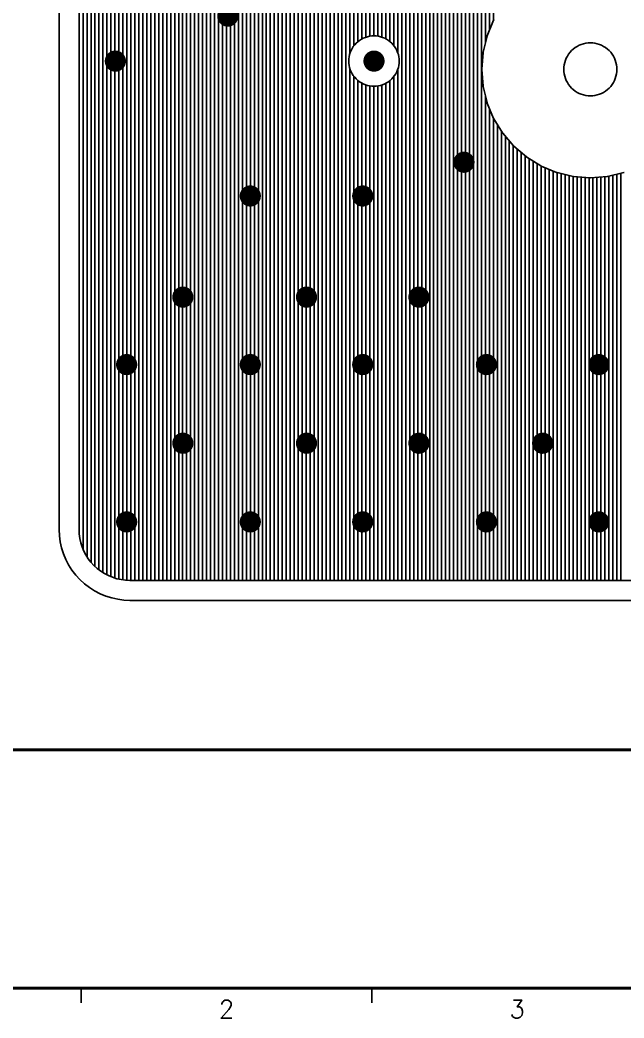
# Model space of a CAD drawing. Extents: x 295 to 953, y 10 to 290.
# Drawn here: x 530.5 to 631.8, y 10 to 177.5 of the extents above; entities that cross this region are included whole.
import ezdxf
from ezdxf.enums import TextEntityAlignment as Align

# ---------------------------------------------------------------- set-up
doc = ezdxf.new("R2010")
doc.units = 0
doc.header["$LTSCALE"] = 5
doc.header["$MEASUREMENT"] = 0
doc.layers.get('0').update_dxf_attribs({"linetype": 'CONTINUOUS', "lineweight": 25})
doc.layers.add('6', color=6, linetype='CONTINUOUS', lineweight=13)
for name, color, linetype in [('ART002_PHO', 1, 'CONTINUOUS'), ('문자', 4, 'CONTINUOUS'), ('테두리', 3, 'CONTINUOUS')]:
    doc.layers.add(name, color=color, linetype=linetype)
doc.styles.get("Standard").update_dxf_attribs({"font": 'simplex.shx'})
doc.styles.add('굴림체', font='')
doc.styles.get('굴림체').set_extended_font_data('GulimChe')

# ---------------------------------------------------------------- blocks, each defined once
blk = doc.blocks.new('C')
at = {"layer": '테두리'}
for points, const_width in [([(15, 285), (15, 15), (405, 15), (405, 285), (15, 285)], 0.5), ([(15, 55), (405, 55)], 0.5), ([(63.75, 12.5), (63.75, 15)], 0.3), ([(112.5, 12.5), (112.5, 15)], 0.3)]:
    blk.add_lwpolyline(points, dxfattribs=dict(at, const_width=const_width))
at = {"layer": '문자'}
for s, p in [('2', (88.12, 11.5)), ('3', (136.88, 11.5))]:
    blk.add_text(s, height=3, dxfattribs=at).set_placement(p, align=Align.MIDDLE)

msp = doc.modelspace()

# ---------------------------------------------------------------- linework, layer by layer
at = {"color": 7, "const_width": 1.78}
for points in [[(565.32, 179.01, 1), (565.32, 177.23, 1)], [(546.46, 171.46, 1), (546.46, 169.68, 1)], [(589.84, 171.46, 1), (589.84, 169.68, 1)], [(604.93, 154.49, 1), (604.93, 152.71, 1)], [(569.09, 148.83, 1), (569.09, 147.05, 1)], [(587.95, 148.83, 1), (587.95, 147.05, 1)], [(557.78, 131.86, 1), (557.78, 130.08, 1)], [(578.52, 131.86, 1), (578.52, 130.08, 1)], [(597.38, 131.86, 1), (597.38, 130.08, 1)], [(548.35, 120.54, 1), (548.35, 118.76, 1)], [(569.09, 120.54, 1), (569.09, 118.76, 1)], [(587.95, 120.54, 1), (587.95, 118.76, 1)], [(608.7, 120.54, 1), (608.7, 118.76, 1)], [(627.56, 120.54, 1), (627.56, 118.76, 1)], [(557.78, 107.34, 1), (557.78, 105.56, 1)], [(578.52, 107.34, 1), (578.52, 105.56, 1)], [(597.38, 107.34, 1), (597.38, 105.56, 1)], [(618.13, 107.34, 1), (618.13, 105.56, 1)], [(548.35, 94.14, 1), (548.35, 92.36, 1)], [(569.09, 94.14, 1), (569.09, 92.36, 1)], [(587.95, 94.14, 1), (587.95, 92.36, 1)], [(608.7, 94.14, 1), (608.7, 92.36, 1)], [(627.56, 94.14, 1), (627.56, 92.36, 1)]]:
    msp.add_lwpolyline(points, format="xyb", close=True, dxfattribs=at)
at = {"layer": 'ART002_PHO', "color": 7}
for p, q in [((551.06, 254.95), (551.06, 83.43)), ((551.73, 254.95), (551.73, 83.43)), ((552.4, 254.95), (552.4, 83.43)), ((553.07, 254.95), (553.07, 83.43)), ((553.74, 254.95), (553.74, 83.43)), ((554.4, 254.95), (554.4, 83.43)), ((555.07, 254.95), (555.07, 83.43)), ((555.74, 254.95), (555.74, 83.43)), ((556.41, 254.95), (556.41, 83.43)), ((557.08, 254.95), (557.08, 83.43)), ((557.74, 254.95), (557.74, 83.43)), ((558.41, 254.95), (558.41, 83.43)), ((559.08, 254.95), (559.08, 83.43)), ((559.75, 254.95), (559.75, 83.43)), ((560.42, 254.95), (560.42, 83.43)), ((561.09, 254.95), (561.09, 83.43)), ((561.75, 254.95), (561.75, 83.43)), ((562.42, 254.95), (562.42, 83.43)), ((563.09, 254.95), (563.09, 83.43)), ((563.76, 254.95), (563.76, 83.43)), ((564.43, 254.95), (564.43, 83.43)), ((565.1, 254.95), (565.1, 83.43)), ((565.76, 254.95), (565.76, 83.43)), ((566.43, 254.95), (566.43, 83.43)), ((567.1, 254.95), (567.1, 83.43)), ((567.77, 254.95), (567.77, 83.43)), ((568.44, 254.95), (568.44, 83.43)), ((569.11, 254.95), (569.11, 83.43)), ((569.77, 254.95), (569.77, 83.43)), ((570.44, 254.95), (570.44, 83.43)), ((571.11, 254.95), (571.11, 83.43)), ((571.78, 254.95), (571.78, 83.43)), ((572.45, 254.95), (572.45, 83.43)), ((573.11, 254.95), (573.11, 83.43)), ((573.78, 254.95), (573.78, 83.43)), ((574.45, 254.95), (574.45, 83.43)), ((575.12, 254.95), (575.12, 83.43)), ((575.79, 254.95), (575.79, 83.43)), ((576.46, 254.95), (576.46, 83.43)), ((577.12, 254.95), (577.12, 83.43)), ((577.79, 254.95), (577.79, 83.43)), ((578.46, 254.95), (578.46, 83.43)), ((579.13, 254.95), (579.13, 83.43)), ((579.8, 254.95), (579.8, 83.43)), ((580.47, 254.95), (580.47, 83.43)), ((581.13, 254.95), (581.13, 83.43)), ((581.8, 254.95), (581.8, 83.43)), ((590.49, 254.95), (590.49, 174.75)), ((591.16, 254.95), (591.16, 174.59)), ((591.83, 254.95), (591.83, 174.31)), ((592.49, 254.95), (592.49, 173.87)), ((593.16, 254.95), (593.16, 173.19)), ((593.83, 254.95), (593.83, 171.98)), ((594.5, 254.95), (594.5, 83.43)), ((595.17, 254.95), (595.17, 83.43)), ((595.84, 254.95), (595.84, 83.43)), ((596.5, 254.95), (596.5, 83.43)), ((597.17, 254.95), (597.17, 83.43)), ((597.84, 254.95), (597.84, 83.43)), ((598.51, 254.95), (598.51, 83.43)), ((599.18, 254.95), (599.18, 83.43)), ((599.84, 254.95), (599.84, 83.43)), ((600.51, 254.95), (600.51, 83.43)), ((541.04, 249.72), (541.04, 88.66)), ((541.71, 251), (541.71, 87.39)), ((537.03, 246.41), (537.03, 91.97)), ((540.37, 246.41), (540.37, 91.97)), ((601.18, 208.2), (601.18, 83.43)), ((601.85, 207.27), (601.85, 83.43)), ((602.52, 206.7), (602.52, 83.43)), ((603.19, 206.32), (603.19, 83.43)), ((603.85, 206.08), (603.85, 83.43)), ((542.38, 193.99), (542.38, 86.48)), ((550.39, 193.53), (550.39, 83.43)), ((543.04, 192.59), (543.04, 85.77)), ((543.71, 191.87), (543.71, 85.2)), ((544.38, 191.4), (544.38, 84.73)), ((545.05, 191.1), (545.05, 84.36)), ((545.72, 190.92), (545.72, 84.05)), ((547.72, 191.05), (547.72, 83.52)), ((548.39, 191.32), (548.39, 83.45)), ((549.06, 191.75), (549.06, 83.43)), ((549.73, 192.4), (549.73, 83.43)), ((546.38, 190.86), (546.38, 83.82)), ((547.05, 190.9), (547.05, 83.64)), ((589.82, 189.37), (589.82, 174.8)), ((604.52, 190.62), (604.52, 83.43)), ((582.47, 189.09), (582.47, 83.43)), ((583.14, 188.26), (583.14, 83.43)), ((583.81, 187.74), (583.81, 83.43)), ((588.48, 187.84), (588.48, 174.58)), ((589.15, 188.42), (589.15, 174.75)), ((605.19, 188.95), (605.19, 83.43)), ((605.86, 188.18), (605.86, 83.43)), ((606.53, 187.68), (606.53, 83.43)), ((584.47, 187.4), (584.47, 83.43)), ((585.14, 187.19), (585.14, 83.43)), ((585.81, 187.09), (585.81, 171.88)), ((586.48, 187.11), (586.48, 173.15)), ((587.15, 187.23), (587.15, 173.84)), ((587.82, 187.46), (587.82, 174.29)), ((607.2, 187.36), (607.2, 83.43)), ((607.86, 187.17), (607.86, 83.43)), ((608.53, 187.09), (608.53, 173.58)), ((609.2, 187.12), (609.2, 175.71)), ((609.87, 187.25), (609.87, 177.32)), ((608.84, 174.84), (609.91, 177.42)), ((609.92, 177.45), (609.91, 177.42)), ((609.94, 177.48), (609.92, 177.45)), ((587.72, 174.24), (587.41, 174.04)), ((587.72, 174.24), (587.41, 174.04)), ((588.05, 174.41), (587.72, 174.24)), ((588.05, 174.41), (587.72, 174.24)), ((588.39, 174.55), (588.05, 174.41)), ((588.39, 174.55), (588.05, 174.41)), ((588.74, 174.66), (588.39, 174.55)), ((588.74, 174.66), (588.39, 174.55)), ((589.1, 174.74), (588.74, 174.66)), ((589.1, 174.74), (588.74, 174.66)), ((589.47, 174.79), (589.1, 174.74)), ((589.47, 174.79), (589.1, 174.74)), ((589.84, 174.8), (589.47, 174.79)), ((589.84, 174.8), (589.47, 174.79)), ((590.21, 174.79), (589.84, 174.8)), ((590.21, 174.79), (589.84, 174.8)), ((590.57, 174.74), (590.21, 174.79)), ((590.57, 174.74), (590.21, 174.79)), ((590.93, 174.66), (590.57, 174.74)), ((590.93, 174.66), (590.57, 174.74)), ((591.29, 174.55), (590.93, 174.66)), ((591.29, 174.55), (590.93, 174.66)), ((591.63, 174.41), (591.29, 174.55)), ((591.63, 174.41), (591.29, 174.55)), ((591.95, 174.24), (591.63, 174.41)), ((591.95, 174.24), (591.63, 174.41)), ((592.27, 174.04), (591.95, 174.24)), ((592.27, 174.04), (591.95, 174.24)), ((608.17, 172.07), (608.82, 174.78)), ((608.83, 174.81), (608.82, 174.78)), ((608.84, 174.84), (608.83, 174.81)), ((586.17, 172.69), (586, 172.36)), ((586.17, 172.69), (586, 172.36)), ((586.37, 173), (586.17, 172.69)), ((586.37, 173), (586.17, 172.69)), ((586.6, 173.29), (586.37, 173)), ((586.6, 173.29), (586.37, 173)), ((586.85, 173.57), (586.6, 173.29)), ((586.85, 173.57), (586.6, 173.29)), ((587.12, 173.81), (586.85, 173.57)), ((587.12, 173.81), (586.85, 173.57)), ((587.41, 174.04), (587.12, 173.81)), ((587.41, 174.04), (587.12, 173.81)), ((592.56, 173.81), (592.27, 174.04)), ((592.56, 173.81), (592.27, 174.04)), ((592.83, 173.57), (592.56, 173.81)), ((592.83, 173.57), (592.56, 173.81)), ((593.08, 173.29), (592.83, 173.57)), ((593.08, 173.29), (592.83, 173.57)), ((593.3, 173), (593.08, 173.29)), ((593.3, 173), (593.08, 173.29)), ((593.5, 172.69), (593.3, 173)), ((593.5, 172.69), (593.3, 173)), ((593.67, 172.36), (593.5, 172.69)), ((593.67, 172.36), (593.5, 172.69)), ((623.27, 172.6), (622.98, 172.34)), ((623.58, 172.84), (623.27, 172.6)), ((623.9, 173.05), (623.58, 172.84)), ((624.25, 173.23), (623.9, 173.05)), ((624.61, 173.38), (624.25, 173.23)), ((624.98, 173.49), (624.61, 173.38)), ((625.36, 173.58), (624.98, 173.49)), ((625.74, 173.63), (625.36, 173.58)), ((626.13, 173.65), (625.74, 173.63)), ((626.52, 173.63), (626.13, 173.65)), ((626.9, 173.58), (626.52, 173.63)), ((627.28, 173.49), (626.9, 173.58)), ((627.65, 173.38), (627.28, 173.49)), ((628.01, 173.23), (627.65, 173.38)), ((628.36, 173.05), (628.01, 173.23)), ((628.69, 172.84), (628.36, 173.05)), ((628.99, 172.6), (628.69, 172.84)), ((629.28, 172.34), (628.99, 172.6)), ((585.62, 170.94), (585.61, 170.57)), ((585.62, 170.94), (585.61, 170.57)), ((585.67, 171.31), (585.62, 170.94)), ((585.67, 171.31), (585.62, 170.94)), ((585.75, 171.67), (585.67, 171.31)), ((585.75, 171.67), (585.67, 171.31)), ((585.86, 172.02), (585.75, 171.67)), ((585.86, 172.02), (585.75, 171.67)), ((586, 172.36), (585.86, 172.02)), ((586, 172.36), (585.86, 172.02)), ((593.81, 172.02), (593.67, 172.36)), ((593.81, 172.02), (593.67, 172.36)), ((593.93, 171.67), (593.81, 172.02)), ((593.93, 171.67), (593.81, 172.02)), ((594.01, 171.31), (593.93, 171.67)), ((594.01, 171.31), (593.93, 171.67)), ((594.05, 170.94), (594.01, 171.31)), ((594.05, 170.94), (594.01, 171.31)), ((594.07, 170.57), (594.05, 170.94)), ((594.07, 170.57), (594.05, 170.94)), ((607.94, 169.22), (608.16, 172.01)), ((608.17, 172.07), (608.16, 172.04)), ((608.16, 172.04), (608.16, 172.01)), ((622.09, 171.07), (621.94, 170.72)), ((622.27, 171.42), (622.09, 171.07)), ((622.48, 171.75), (622.27, 171.42)), ((622.72, 172.06), (622.48, 171.75)), ((622.98, 172.34), (622.72, 172.06)), ((629.54, 172.06), (629.28, 172.34)), ((629.78, 171.75), (629.54, 172.06)), ((629.99, 171.42), (629.78, 171.75)), ((630.17, 171.07), (629.99, 171.42)), ((630.32, 170.72), (630.17, 171.07)), ((585.61, 170.57), (585.62, 170.2)), ((585.61, 170.57), (585.62, 170.2)), ((585.62, 170.2), (585.67, 169.84)), ((585.62, 170.2), (585.67, 169.84)), ((585.67, 169.84), (585.75, 169.48)), ((585.67, 169.84), (585.75, 169.48)), ((585.75, 169.48), (585.86, 169.12)), ((585.75, 169.48), (585.86, 169.12)), ((585.81, 169.27), (585.81, 83.43)), ((593.81, 169.12), (593.93, 169.48)), ((593.81, 169.12), (593.93, 169.48)), ((593.83, 169.17), (593.83, 83.43)), ((593.93, 169.48), (594.01, 169.84)), ((593.93, 169.48), (594.01, 169.84)), ((594.01, 169.84), (594.05, 170.2)), ((594.01, 169.84), (594.05, 170.2)), ((594.05, 170.2), (594.07, 170.57)), ((594.05, 170.2), (594.07, 170.57)), ((607.94, 169.22), (607.94, 169.19)), ((607.94, 169.19), (607.94, 169.16)), ((608.16, 166.37), (607.94, 169.16)), ((621.69, 169.58), (621.68, 169.19)), ((621.68, 169.19), (621.69, 168.8)), ((621.74, 169.97), (621.69, 169.58)), ((621.83, 170.34), (621.74, 169.97)), ((621.94, 170.72), (621.83, 170.34)), ((630.43, 170.34), (630.32, 170.72)), ((630.52, 169.97), (630.43, 170.34)), ((630.57, 169.58), (630.52, 169.97)), ((630.59, 169.19), (630.57, 169.58)), ((630.57, 168.8), (630.59, 169.19)), ((585.86, 169.12), (586, 168.78)), ((585.86, 169.12), (586, 168.78)), ((586, 168.78), (586.17, 168.46)), ((586, 168.78), (586.17, 168.46)), ((586.17, 168.46), (586.37, 168.14)), ((586.17, 168.46), (586.37, 168.14)), ((586.37, 168.14), (586.6, 167.85)), ((586.37, 168.14), (586.6, 167.85)), ((586.48, 168), (586.48, 83.43)), ((586.6, 167.85), (586.85, 167.58)), ((586.6, 167.85), (586.85, 167.58)), ((586.85, 167.58), (587.12, 167.33)), ((586.85, 167.58), (587.12, 167.33)), ((592.56, 167.33), (592.83, 167.58)), ((592.56, 167.33), (592.83, 167.58)), ((592.83, 167.58), (593.08, 167.85)), ((592.83, 167.58), (593.08, 167.85)), ((593.08, 167.85), (593.3, 168.14)), ((593.08, 167.85), (593.3, 168.14)), ((593.16, 167.95), (593.16, 83.43)), ((593.3, 168.14), (593.5, 168.46)), ((593.3, 168.14), (593.5, 168.46)), ((593.5, 168.46), (593.67, 168.78)), ((593.5, 168.46), (593.67, 168.78)), ((593.67, 168.78), (593.81, 169.12)), ((593.67, 168.78), (593.81, 169.12)), ((621.69, 168.8), (621.74, 168.42)), ((621.74, 168.42), (621.83, 168.04)), ((621.83, 168.04), (621.94, 167.67)), ((621.94, 167.67), (622.09, 167.31)), ((630.17, 167.31), (630.32, 167.67)), ((630.32, 167.67), (630.43, 168.04)), ((630.43, 168.04), (630.52, 168.42)), ((630.52, 168.42), (630.57, 168.8)), ((587.12, 167.33), (587.41, 167.11)), ((587.12, 167.33), (587.41, 167.11)), ((587.15, 167.3), (587.15, 83.43)), ((587.41, 167.11), (587.72, 166.91)), ((587.41, 167.11), (587.72, 166.91)), ((587.72, 166.91), (588.05, 166.74)), ((587.72, 166.91), (588.05, 166.74)), ((587.82, 166.85), (587.82, 83.43)), ((588.05, 166.74), (588.39, 166.6)), ((588.05, 166.74), (588.39, 166.6)), ((588.39, 166.6), (588.74, 166.48)), ((588.39, 166.6), (588.74, 166.48)), ((588.48, 166.56), (588.48, 83.43)), ((588.74, 166.48), (589.1, 166.4)), ((588.74, 166.48), (589.1, 166.4)), ((589.1, 166.4), (589.47, 166.36)), ((589.1, 166.4), (589.47, 166.36)), ((589.15, 166.4), (589.15, 83.43)), ((589.47, 166.36), (589.84, 166.34)), ((589.47, 166.36), (589.84, 166.34)), ((589.82, 166.34), (589.82, 83.43)), ((589.84, 166.34), (590.21, 166.36)), ((589.84, 166.34), (590.21, 166.36)), ((590.21, 166.36), (590.57, 166.4)), ((590.21, 166.36), (590.57, 166.4)), ((590.49, 166.39), (590.49, 83.43)), ((590.57, 166.4), (590.93, 166.48)), ((590.57, 166.4), (590.93, 166.48)), ((590.93, 166.48), (591.29, 166.6)), ((590.93, 166.48), (591.29, 166.6)), ((591.16, 166.55), (591.16, 83.43)), ((591.29, 166.6), (591.63, 166.74)), ((591.29, 166.6), (591.63, 166.74)), ((591.63, 166.74), (591.95, 166.91)), ((591.63, 166.74), (591.95, 166.91)), ((591.83, 166.84), (591.83, 83.43)), ((591.95, 166.91), (592.27, 167.11)), ((591.95, 166.91), (592.27, 167.11)), ((592.27, 167.11), (592.56, 167.33)), ((592.27, 167.11), (592.56, 167.33)), ((592.49, 167.28), (592.49, 83.43)), ((608.16, 166.37), (608.16, 166.35)), ((608.16, 166.35), (608.17, 166.32)), ((608.82, 163.6), (608.17, 166.32)), ((622.09, 167.31), (622.27, 166.96)), ((622.27, 166.96), (622.48, 166.64)), ((622.48, 166.64), (622.72, 166.33)), ((622.72, 166.33), (622.98, 166.04)), ((622.98, 166.04), (623.27, 165.78)), ((628.99, 165.78), (629.28, 166.04)), ((629.28, 166.04), (629.54, 166.33)), ((629.54, 166.33), (629.78, 166.64)), ((629.78, 166.64), (629.99, 166.96)), ((629.99, 166.96), (630.17, 167.31)), ((608.53, 164.81), (608.53, 83.43)), ((623.27, 165.78), (623.58, 165.54)), ((623.58, 165.54), (623.9, 165.33)), ((623.9, 165.33), (624.25, 165.15)), ((624.25, 165.15), (624.61, 165.01)), ((624.61, 165.01), (624.98, 164.89)), ((624.98, 164.89), (625.36, 164.8)), ((625.36, 164.8), (625.74, 164.75)), ((625.74, 164.75), (626.13, 164.74)), ((626.13, 164.74), (626.52, 164.75)), ((626.52, 164.75), (626.9, 164.8)), ((626.9, 164.8), (627.28, 164.89)), ((627.28, 164.89), (627.65, 165.01)), ((627.65, 165.01), (628.01, 165.15)), ((628.01, 165.15), (628.36, 165.33)), ((628.36, 165.33), (628.69, 165.54)), ((628.69, 165.54), (628.99, 165.78)), ((608.82, 163.6), (608.83, 163.57)), ((608.83, 163.57), (608.84, 163.54)), ((609.91, 160.96), (608.84, 163.54)), ((609.2, 162.67), (609.2, 83.43)), ((609.87, 161.06), (609.87, 83.43)), ((609.91, 160.96), (609.92, 160.93)), ((609.92, 160.93), (609.94, 160.91)), ((611.4, 158.52), (609.94, 160.91)), ((610.54, 159.93), (610.54, 83.43)), ((611.2, 158.84), (611.2, 83.43)), ((611.4, 158.52), (611.41, 158.5)), ((611.41, 158.5), (611.43, 158.48)), ((613.25, 156.35), (611.43, 158.48)), ((611.87, 157.96), (611.87, 83.43)), ((612.54, 157.18), (612.54, 83.43)), ((613.21, 156.39), (613.21, 83.43)), ((613.25, 156.35), (613.27, 156.33)), ((613.27, 156.33), (613.29, 156.31)), ((615.42, 154.49), (613.29, 156.31)), ((613.88, 155.81), (613.88, 83.43)), ((614.55, 155.24), (614.55, 83.43)), ((615.21, 154.66), (615.21, 83.43)), ((615.42, 154.49), (615.44, 154.47)), ((615.44, 154.47), (615.46, 154.46)), ((617.85, 153), (615.46, 154.46)), ((615.88, 154.2), (615.88, 83.43)), ((616.55, 153.79), (616.55, 83.43)), ((617.22, 153.38), (617.22, 83.43)), ((617.85, 153), (617.87, 152.98)), ((617.87, 152.98), (617.9, 152.97)), ((617.89, 152.98), (617.89, 83.43)), ((620.48, 151.9), (617.9, 152.97)), ((618.56, 152.7), (618.56, 83.43)), ((619.22, 152.42), (619.22, 83.43)), ((619.89, 152.15), (619.89, 83.43)), ((620.48, 151.9), (620.51, 151.89)), ((620.51, 151.89), (620.54, 151.88)), ((623.26, 151.23), (620.54, 151.88)), ((620.56, 151.88), (620.56, 83.43)), ((621.23, 151.72), (621.23, 83.43)), ((621.9, 151.56), (621.9, 83.43)), ((622.57, 151.4), (622.57, 83.43)), ((623.23, 151.24), (623.23, 83.43)), ((623.26, 151.23), (623.29, 151.22)), ((623.29, 151.22), (623.31, 151.22)), ((626.1, 151), (623.31, 151.22)), ((623.9, 151.17), (623.9, 83.43)), ((624.57, 151.12), (624.57, 83.43)), ((625.24, 151.07), (625.24, 83.43)), ((625.91, 151.02), (625.91, 83.43)), ((626.1, 151), (626.13, 151)), ((626.13, 151), (626.16, 151)), ((628.95, 151.22), (626.16, 151)), ((626.57, 151.03), (626.57, 83.43)), ((627.24, 151.09), (627.24, 83.43)), ((627.91, 151.14), (627.91, 83.43)), ((628.58, 151.19), (628.58, 83.43)), ((628.95, 151.22), (628.98, 151.22)), ((628.98, 151.22), (629.01, 151.23)), ((631.72, 151.88), (629.01, 151.23)), ((629.25, 151.29), (629.25, 83.43)), ((629.92, 151.45), (629.92, 83.43)), ((630.58, 151.61), (630.58, 83.43)), ((631.25, 151.77), (631.25, 83.43)), ((631.72, 151.88), (631.75, 151.89)), ((631.75, 151.89), (631.78, 151.9)), ((537.03, 91.97), (537.08, 90.94)), ((537.08, 90.94), (537.21, 89.91)), ((540.37, 91.97), (540.4, 91.23)), ((540.4, 91.23), (540.5, 90.49)), ((540.5, 90.49), (540.66, 89.76)), ((537.21, 89.91), (537.44, 88.9)), ((537.44, 88.9), (537.75, 87.91)), ((540.66, 89.76), (540.89, 89.05)), ((540.89, 89.05), (541.17, 88.36)), ((537.75, 87.91), (538.14, 86.95)), ((541.17, 88.36), (541.52, 87.7)), ((541.52, 87.7), (541.92, 87.07)), ((538.14, 86.95), (538.62, 86.03)), ((538.62, 86.03), (539.18, 85.16)), ((541.92, 87.07), (542.37, 86.48)), ((542.37, 86.48), (542.87, 85.93)), ((542.87, 85.93), (543.42, 85.43)), ((543.42, 85.43), (544.01, 84.98)), ((539.18, 85.16), (539.81, 84.34)), ((539.81, 84.34), (540.51, 83.57)), ((544.01, 84.98), (544.64, 84.58)), ((544.64, 84.58), (545.3, 84.23)), ((545.3, 84.23), (545.99, 83.95)), ((545.99, 83.95), (546.7, 83.72)), ((540.51, 83.57), (541.27, 82.87)), ((541.27, 82.87), (542.1, 82.24)), ((542.1, 82.24), (542.97, 81.68)), ((546.7, 83.72), (547.43, 83.56)), ((547.43, 83.56), (548.17, 83.47)), ((548.17, 83.47), (548.91, 83.43)), ((548.91, 83.43), (822.15, 83.43)), ((542.97, 81.68), (543.89, 81.2)), ((543.89, 81.2), (544.85, 80.81)), ((544.85, 80.81), (545.84, 80.5)), ((545.84, 80.5), (546.85, 80.27)), ((546.85, 80.27), (547.88, 80.14)), ((547.88, 80.14), (548.91, 80.09)), ((548.91, 80.09), (822.15, 80.09))]:
    msp.add_line(p, q, dxfattribs=at)

# ---------------------------------------------------------------- block references
msp.add_blockref('C', (476.98, 0))

# ---------------------------------------------------------------- texts
at = {"layer": '6', "color": 4, "insert": (573.67, 73.54), "char_height": 3, "width": 36.962, "attachment_point": 4, "style": '굴림체'}
msp.add_mtext('{\\f굴림|b0|i0|c129;\\C7;', dxfattribs=at)

doc.saveas('drawing.dxf')
